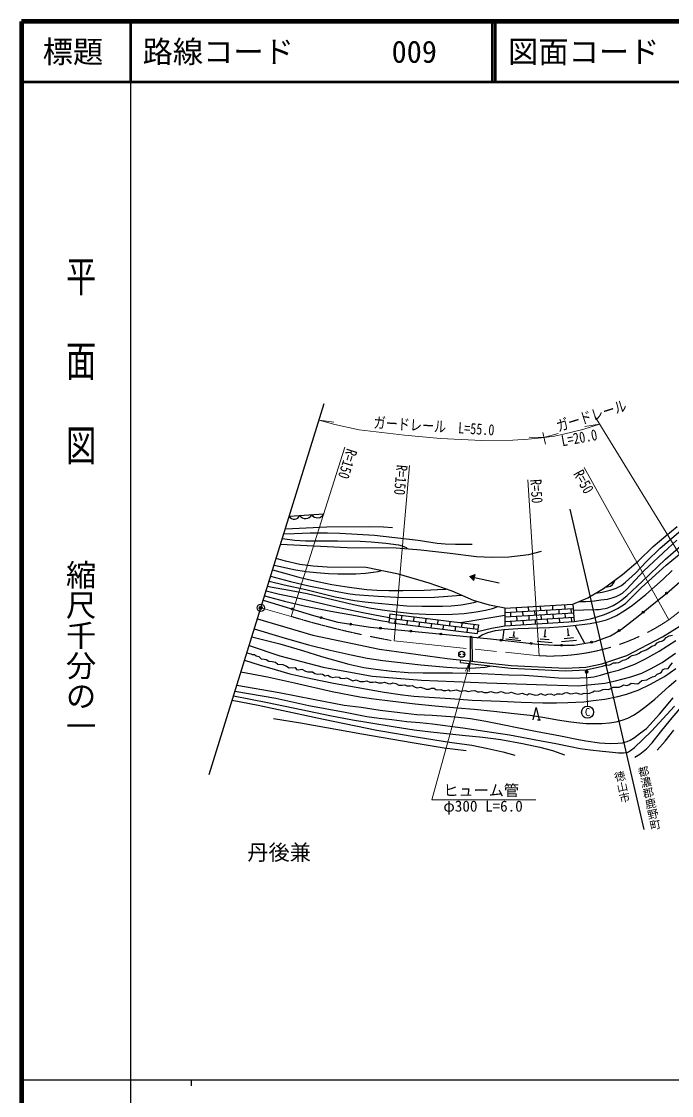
# Model space of a CAD drawing. Units: millimetres, scale not verified. Extents: x 40000 to 680000, y 20000 to 380000.
# Drawn here: x 40000 to 147374, y 202409 to 380000 of the extents above; entities that cross this region are included whole.
import ezdxf
from ezdxf.enums import TextEntityAlignment as Align

# ---------------------------------------------------------------- set-up
doc = ezdxf.new("R2010")
doc.units = ezdxf.units.MM
doc.header["$LTSCALE"] = 1000
doc.header["$PDMODE"] = 32
doc.header["$PDSIZE"] = 500
doc.linetypes.add('CHAIN', pattern=[18.5, 12, -1.5, 3.5, -1.5])
doc.linetypes.add('DASHED', pattern=[7.5, 6, -1.5])
for name, color, linetype, lineweight in [('M-BGD', 7, 'Continuous', 25), ('M-BMK', 2, 'CHAIN', 13), ('M-BMK-OTRS', 5, 'Continuous', 25), ('M-BMK-ROW', 30, 'Continuous', 25), ('M-BMK-SRVR', 3, 'Continuous', 25), ('M-STR-HTXT', 7, 'Continuous', 13), ('M-STR-STRC', 7, 'Continuous', 25), ('M-TTL', 2, 'Continuous', 140), ('M-TTL-BAND', 7, 'Continuous', 25), ('M-TTL-LINE', 7, 'Continuous', 50)]:
    doc.layers.add(name, color=color, linetype=linetype, lineweight=lineweight)
for name, color, linetype in [('M-BMK-HTXT', 7, 'Continuous'), ('M-OTRS', 6, 'Continuous'), ('M-TTL-TXT', 7, 'Continuous')]:
    doc.layers.add(name, color=color, linetype=linetype)
doc.styles.add('@ＭＳ ゴシック', font='')
doc.styles.add('ＭＳ ゴシック', font='')
doc.styles.get('@ＭＳ ゴシック').set_extended_font_data('@MS Gothic')
doc.styles.get('ＭＳ ゴシック').set_extended_font_data('MS Gothic')

# ---------------------------------------------------------------- blocks, each defined once
blk = doc.blocks.new('open_arrow')
at = {"color": 0, "linetype": 'Continuous', "lineweight": -2}
blk.add_lwpolyline([(7.5, 1.25), (0, 0), (7.5, -1.25)], dxfattribs=at)

msp = doc.modelspace()

# ---------------------------------------------------------------- hatches: boundary and pattern name
at = {"layer": 'M-BGD'}
for points in [[(114928, 288566), (114041, 288245), (114719, 287589)], [(146451, 285387, -0.41421), (146473, 285598, -0.41421), (146684, 285576, -1)], [(84567, 282907, -1), (84854, 282818, -0.41421), (84666, 282719, -0.41421)], [(142567, 282238, -0.41421), (142589, 282449, -0.41421), (142800, 282427, -1)], [(89355, 281468, -0.41421), (89539, 281573, -0.41421), (89644, 281389, -1)], [(94224, 280365, -0.41421), (94395, 280491, -0.41421), (94520, 280319, -1)], [(99176, 279690, -1), (99475, 279661, -0.41421), (99311, 279526, -0.41421)], [(104154, 279218, -1), (104453, 279190, -0.41421), (104289, 279054, -0.41421)], [(109130, 278734, -1), (109429, 278704, -0.41421), (109265, 278569, -0.41421)], [(138588, 279216, -0.41421), (138636, 279422, -0.41421), (138843, 279375, -1)], [(114106, 278236, -1), (114404, 278206, -0.41421), (114240, 278072, -0.41421)], [(119079, 277726, -1), (119378, 277694, -0.41421), (119212, 277561, -0.41421)], [(124050, 277188, -1), (124349, 277156, -0.41421), (124183, 277023, -0.41421)], [(133993, 277352, -0.41421), (134114, 277526, -0.41421), (134288, 277404, -1)], [(129035, 276856, -1), (129335, 276858, -0.41421), (129186, 276707, -0.41421)]]:
    msp.add_hatch(color=256, dxfattribs=at).paths.add_polyline_path(points)
at = {"layer": 'M-STR-HTXT'}
msp.add_hatch(color=256, dxfattribs=at).paths.add_polyline_path([(133179, 272277, -0.41421), (133174, 272630, -0.41421), (133527, 272636, -1)])

# ---------------------------------------------------------------- linework, layer by layer
at = {"layer": 'M-BGD'}
for p, q in [((84233, 298205), (89937, 298588)), ((114041, 288245), (114928, 288566)), ((114041, 288245), (114719, 287589)), ((114719, 287589), (114928, 288566)), ((114823, 288077), (118930, 287198)), ((119862, 282990), (119835, 280083)), ((119855, 282263), (131145, 282953)), ((119862, 282990), (131101, 283676)), ((121705, 283102), (121749, 282379)), ((122747, 282440), (122792, 281716)), ((123701, 283224), (123746, 282501)), ((124744, 282562), (124788, 281838)), ((125698, 283346), (125742, 282623)), ((126740, 282684), (126784, 281960)), ((127694, 283468), (127738, 282745)), ((128736, 282806), (128780, 282082)), ((129690, 283590), (129734, 282867)), ((130733, 282928), (130777, 282204)), ((131101, 283676), (131278, 280782)), ((100846, 282057), (100669, 280618)), ((100669, 280618), (115288, 278815)), ((100758, 281337), (115376, 279534)), ((100846, 282057), (115465, 280254)), ((101750, 281215), (101661, 280495)), ((102831, 281812), (102743, 281092)), ((103735, 280970), (103646, 280250)), ((104816, 281567), (104728, 280848)), ((105720, 280725), (105631, 280006)), ((106801, 281322), (106713, 280603)), ((108786, 281078), (108698, 280358)), ((110771, 280833), (110683, 280113)), ((119841, 280809), (131234, 281506)), ((119848, 281536), (131190, 282229)), ((120751, 282318), (120795, 281594)), ((120840, 280870), (120884, 280147)), ((121793, 281655), (121838, 280931)), ((122836, 280992), (122880, 280269)), ((123790, 281777), (123834, 281053)), ((124832, 281114), (124876, 280391)), ((125786, 281899), (125830, 281175)), ((126828, 281236), (126873, 280513)), ((127782, 282021), (127827, 281297)), ((128825, 281358), (128869, 280635)), ((129779, 282143), (129823, 281419)), ((130821, 281480), (130865, 280757)), ((107705, 280480), (107616, 279761)), ((109690, 280236), (109601, 279516)), ((111675, 279991), (111586, 279271)), ((112756, 280588), (112667, 279868)), ((113660, 279746), (113571, 279027)), ((114741, 280343), (114652, 279624)), ((115465, 280254), (115288, 278815)), ((119660, 279482), (119466, 277684)), ((121311, 278390), (121392, 279135)), ((126472, 278320), (126558, 279441)), ((130375, 278509), (130272, 279629)), ((131398, 280169), (133020, 277178)), ((120004, 277928), (122490, 277659)), ((120534, 278172), (122025, 278011)), ((121138, 278408), (121485, 278371)), ((125156, 277518), (127649, 277327)), ((125689, 277928), (127185, 277813)), ((126297, 278333), (126646, 278306)), ((129213, 277498), (131702, 277727)), ((129670, 277992), (131163, 278129)), ((130201, 278493), (130550, 278525)), ((112228, 275365), (112553, 275365)), ((112903, 275365), (113228, 275365)), ((112510, 274035), (112555, 274432)), ((136491, 273988), (136618, 273609)), ((125246, 264544), (125746, 264544))]:
    msp.add_line(p, q, dxfattribs=at)
at = {"layer": 'M-BGD', "linetype": 'DASHED'}
for p, q in [((114106, 278236), (114139, 274253)), ((114406, 278206), (114439, 274219))]:
    msp.add_line(p, q, dxfattribs=at)
at = {"layer": 'M-BGD'}
for points in [[(83324, 295271), (85054, 295350), (87694, 295474), (90547, 295448), (92574, 295386), (98318, 295084), (105534, 294224), (108675, 293748), (109960, 293646), (111720, 293563), (114430, 293557)], [(83589, 296126), (90411, 296443), (97552, 296484), (99786, 296449), (101273, 296350)], [(131101, 283676), (133554, 284694), (136153, 286257), (139279, 288580), (141841, 290761), (144319, 293184), (146419, 294958), (148333, 296471)], [(134854, 285475), (135926, 285634), (137257, 285941), (138234, 286295), (139125, 286764), (139776, 287281), (141408, 288779), (143238, 290722), (145500, 292928), (148923, 295852)], [(82798, 293576), (93814, 293026), (101865, 292951), (105947, 292634), (110806, 292082), (115139, 291520), (117701, 291412), (120499, 291455), (123793, 291870), (125923, 292424)], [(83085, 294503), (85127, 294254), (86887, 294147), (92201, 294136), (95954, 294049), (97736, 293952), (100162, 293727), (102277, 293448), (102890, 293296), (103270, 293152), (103548, 292997), (103772, 292803)], [(131163, 282657), (132847, 282726), (134887, 282786), (135401, 282797), (135975, 282855), (136390, 282941), (136871, 283065), (137344, 283254), (137743, 283439), (138273, 283752), (138960, 284212), (139984, 285013), (142560, 287482), (146371, 291112), (148911, 293301)], [(131278, 280782), (132804, 281002), (133982, 281233), (135105, 281544), (136288, 281961), (137479, 282425), (138444, 282914), (139159, 283353), (139748, 283791), (142419, 286435), (146487, 290079), (151151, 293938)], [(132119, 284099), (133240, 284084), (134660, 284199), (135695, 284363), (136802, 284505), (137573, 284684), (138226, 284900), (138783, 285206), (139268, 285499), (139996, 286119), (142825, 289162), (146797, 292939), (148277, 294213)], [(81714, 290082), (83302, 289755), (85010, 289406), (87023, 289079), (88706, 288879), (90706, 288713), (92259, 288678), (93784, 288662), (95251, 288662), (96806, 288761), (98098, 288919), (98933, 289076), (99492, 289193)], [(119862, 282990), (117308, 283473), (114662, 284281), (111126, 285807), (107330, 287101), (102278, 288624), (96927, 289717), (90491, 289779), (88173, 289910), (85977, 290199), (83617, 290774), (82063, 291206)], [(79932, 284336), (88244, 281772), (92275, 280668), (97644, 279835), (106713, 278975), (117476, 277899), (125226, 277061), (127987, 276849), (131295, 276871), (134744, 277485), (137307, 278415), (139115, 279545), (141869, 281672), (146992, 285825), (150436, 288846)], [(81148, 288257), (84440, 287394), (87487, 286682), (92142, 285741), (93886, 285429), (95145, 285249), (96523, 285123), (98903, 284961), (101930, 284828), (104580, 284750), (108200, 284827), (110424, 284965), (111833, 285077), (112686, 285134)], [(81485, 289343), (83868, 288667), (85814, 288109), (87401, 287717), (89155, 287321), (91261, 286930), (93425, 286571), (94929, 286333), (97024, 286074), (98723, 285968), (100683, 285919), (102973, 285925), (106526, 285968), (108726, 286057), (110088, 286161)], [(115349, 278112), (116107, 278583), (117056, 278983), (118283, 279318), (119660, 279482), (121994, 279610), (127238, 279792), (130194, 280032), (132602, 280306), (133953, 280473), (135297, 280737), (136641, 281065), (137465, 281377), (138281, 281801), (139572, 282555), (140916, 283499), (143118, 285252), (146009, 287790), (147473, 289198)], [(136459, 286484), (137292, 286633), (137646, 286922), (137919, 287298), (138147, 287738)], [(80647, 286641), (81431, 286458), (83691, 286100), (87184, 285395), (89256, 284922), (92298, 284187), (94844, 283580), (97504, 283056), (99582, 282740), (102123, 282368), (104584, 282129), (106767, 281995), (108778, 281966), (111172, 282022), (113098, 282135), (115134, 282366), (116667, 282684), (117825, 282964), (118585, 283231)], [(80898, 287449), (83366, 286829), (86995, 286083), (91826, 284872), (94994, 284252), (96715, 284061), (98931, 283828), (103661, 283362), (106159, 283296), (109571, 283324), (110973, 283391), (112607, 283555), (114195, 283804), (114880, 283973), (115224, 284109)], [(80150, 285038), (83442, 284128), (86716, 283362), (91094, 282520), (95199, 281767), (99314, 280944), (100683, 280733)], [(80397, 285835), (82592, 285307), (85083, 284819), (88035, 284161), (92183, 283162), (96403, 282259), (99509, 281663), (100769, 281432)], [(78971, 281235), (88116, 278507), (99120, 276200), (110318, 274685), (120889, 273490), (129858, 273053), (133249, 273217), (135882, 273785), (140008, 275162), (145873, 278258), (153847, 283204)], [(112454, 280625), (113965, 280838), (114883, 281003), (116868, 281324), (119851, 281847)], [(115326, 279125), (117629, 279668), (119835, 280083), (131278, 280782)], [(78453, 279566), (82982, 278205), (87433, 276911), (90983, 276073), (94468, 275255), (97097, 274717), (99705, 274354), (105976, 273639), (110241, 273256), (112845, 273080), (114978, 273131), (116603, 273255), (117663, 273452)], [(78044, 278246), (82662, 277092), (86419, 276004), (89553, 275001), (94056, 273730), (96572, 273195), (98471, 272893), (101167, 272580), (103901, 272377), (106338, 272295), (111207, 272307), (115905, 272180), (120527, 271989), (123117, 271926), (125315, 271768), (128688, 271493), (131038, 271404), (133574, 271538), (134519, 271656), (135652, 271914), (137291, 272408), (138593, 272755), (140017, 273234), (141298, 273751), (143101, 274591), (145349, 275874), (148105, 277659)], [(136618, 273609), (136977, 273569), (137294, 273698), (137776, 273978), (138213, 273978), (138647, 273990), (139370, 274395), (139803, 274480), (140224, 274716), (140523, 275021), (140896, 275156), (141582, 275327), (142039, 275526), (142312, 275759), (143205, 276095), (143747, 276441), (144146, 276736), (144652, 276857), (144980, 277234), (145316, 277427), (145872, 277574), (146217, 277834), (146505, 278149), (146966, 278427), (147526, 278503)], [(77224, 275604), (77859, 275458), (78077, 275342), (78473, 275309), (78764, 275091), (79230, 275015), (79613, 274613), (80102, 274571), (80440, 274481), (80842, 274249), (81396, 274191), (81966, 274049), (82331, 273758), (83188, 273652), (83759, 273409), (84239, 273135), (85211, 273161), (85440, 272859), (85736, 272775), (86306, 272891), (86913, 272558), (87288, 272448), (88043, 272469), (88471, 272210), (88825, 272083), (89456, 272151), (89714, 272066), (90153, 271813), (90596, 271908), (91019, 271660), (91409, 271523), (91948, 271644), (92450, 271570), (92672, 271417), (93276, 271348), (93667, 271485), (94063, 271290), (94707, 270968), (95309, 271131), (95885, 270846), (96508, 270846), (97047, 270973), (97554, 270751), (98016, 270756), (98449, 270814), (98972, 270624), (99537, 270634), (99948, 270735), (100550, 270560), (100952, 270508), (101344, 270666), (101862, 270560), (102353, 270275), (102855, 270233), (103325, 270328), (103626, 270138), (104217, 270164), (104541, 270227), (105027, 269910), (105381, 269810), (105882, 269947), (106484, 269763), (106822, 269610), (107337, 269588), (107743, 269757), (108166, 269741), (108430, 269557), (108736, 269488), (109254, 269557), (109665, 269367), (110072, 269377), (110542, 269467), (110827, 269319), (111516, 269414), (111844, 269483), (112462, 269271), (112868, 269308), (113296, 269403), (113792, 269187), (114296, 269319), (114872, 269361), (115310, 269171), (115680, 269171), (115970, 269240), (116419, 269066), (116996, 269071), (117524, 269218), (118100, 269044), (118554, 268981), (119172, 269203), (119594, 269092), (119975, 268955), (120542, 269018), (120954, 269097), (121519, 268886), (122020, 268796), (122686, 268944), (123119, 268770), (123531, 268685), (123850, 268870), (124293, 268780), (124842, 268616), (125360, 268653), (125809, 268870), (126141, 268743), (126522, 268616), (126925, 268780), (127416, 268812), (127971, 268606), (128493, 268833), (128974, 268822), (129301, 268764), (129729, 268970), (130090, 269028), (130676, 268854), (131072, 268880), (131585, 269018), (132187, 268812), (132519, 268775), (132947, 268928), (133496, 268896), (133906, 268954), (134354, 269134), (134634, 269303), (135305, 269276), (135722, 269356), (136007, 269524), (136498, 269609), (136937, 269556), (137240, 269647), (137731, 269953), (138311, 269947), (138723, 269947), (139093, 270095), (139452, 270296), (139996, 270196), (140316, 270323), (140727, 270582), (141192, 270539), (141794, 270481), (142074, 270682), (142475, 271051), (143278, 271146), (143691, 271380), (144225, 271623), (144690, 271733), (145012, 272087), (145450, 272261), (145726, 272389), (145895, 272769), (146228, 272943), (146803, 273017), (147009, 273228), (147194, 273540), (147542, 273936)], [(77605, 276831), (82696, 275093), (89850, 273215), (97905, 271770), (106077, 271097), (116885, 270635), (125086, 270372), (131972, 270148), (136364, 270571), (138117, 270976), (140658, 271650), (142476, 272250), (143925, 272957), (145805, 274035), (148010, 275539)], [(76845, 274380), (79284, 273612), (81897, 272868), (84344, 272139), (87793, 271349), (91524, 270572), (95262, 269919), (99927, 269129), (102960, 268641), (104799, 268444), (107337, 268262), (110847, 268064), (114456, 267805), (119136, 267607), (122555, 267471), (126137, 267349), (128371, 267319), (130270, 267395), (132914, 267516), (134427, 267716), (136366, 267972), (138496, 268377), (139793, 268705), (141872, 269461), (143924, 270421), (146236, 271701), (148096, 273024)], [(112510, 274035), (120857, 273091), (129858, 272653), (133301, 272819), (135988, 273398), (136618, 273609)], [(76254, 272475), (80630, 271637), (85114, 270620), (91299, 269224), (95902, 268334), (98180, 268006), (100921, 267680), (105045, 267193), (108357, 266841), (111978, 266533), (114790, 266316), (118028, 265985), (121387, 265581), (124026, 265303), (126455, 264910), (128549, 264520), (130736, 264183), (132150, 264032), (133265, 263925), (134758, 263912), (135881, 263932), (137122, 264031), (138252, 264176), (139210, 264447), (140168, 264823), (141116, 265306), (141863, 265770), (143208, 266766), (144637, 267953), (145711, 268944), (147006, 270073), (148127, 271085)], [(75561, 270241), (82568, 269064), (88183, 267946), (93298, 266969), (96116, 266611), (99227, 266139), (102497, 265745), (105315, 265435), (107856, 265305), (111635, 265028), (114147, 264730), (116730, 264300), (124889, 262671), (129013, 261873), (131744, 261355), (133202, 261043), (135506, 260732), (137260, 260622), (138520, 260663), (139263, 260746), (140075, 260931), (140529, 261152), (141247, 261611), (142233, 262371), (143245, 263106), (145365, 265452), (147634, 268176)], [(75012, 268471), (80653, 267388), (86172, 266221), (90936, 265239), (94669, 264505), (97061, 264145), (101753, 263394), (104880, 262875), (107633, 262558), (112800, 262009), (116216, 261663), (119156, 261274), (122780, 260625), (125619, 260020), (127709, 259443), (129712, 258752)], [(75265, 269286), (82023, 268088), (87476, 266921), (93477, 265820), (97062, 265099), (99073, 264828), (101180, 264573), (103670, 264270), (105825, 264062), (107884, 263887), (112904, 263183), (116543, 262657), (120598, 262066), (125552, 261138), (128249, 260596), (130692, 260101), (132272, 259814), (133948, 259559), (135968, 259331), (137644, 259156), (138607, 259087), (139454, 259071), (140044, 259129), (140272, 259222), (140595, 259441), (141227, 259903), (144060, 262661), (147866, 266805)], [(74801, 267789), (79068, 266943), (83969, 265886), (89873, 264624), (98686, 262795), (105523, 261675), (110704, 260813), (114414, 260346), (117032, 259813), (119486, 259225), (121482, 258701)], [(124496, 264544), (124996, 266544), (125496, 264544)], [(81643, 264748), (86086, 264049), (96218, 262228), (104551, 260785), (109809, 259900), (113457, 259471)], [(141341, 258372), (142154, 258852), (143228, 259754), (144187, 260742), (145556, 262471), (147210, 264533), (148765, 266322)], [(145002, 259486), (146345, 261000), (147748, 262834)]]:
    msp.add_lwpolyline(points, dxfattribs=at)
for centre, radius in [((146568, 285481), 150), ((84710, 282862), 150), ((142684, 282333), 150), ((89500, 281428), 150), ((94372, 280342), 150), ((99326, 279675), 150), ((104303, 279204), 150), ((109280, 278719), 150), ((138715, 279295), 150), ((114255, 278221), 150), ((119229, 277710), 150), ((124200, 277172), 150), ((134141, 277378), 150), ((112728, 275365), 500), ((129185, 276857), 150)]:
    msp.add_circle(centre, radius, dxfattribs=at)
for centre, radius, start, end in [((86904, 298974), 1160, 214.32662, 333.35624), ((88899, 299108), 1160, 214.32662, 333.35624), ((85065, 298620), 930, 206.4866, 341.19627)]:
    msp.add_arc(centre, radius, start, end, dxfattribs=at)
at = {"layer": 'M-BMK'}
for p, q in [((146955, 281088), (153437, 286122)), ((79531, 283041), (84525, 281633)), ((101534, 277564), (125516, 275125))]:
    msp.add_line(p, q, dxfattribs=at)
for centre, radius, start, end in [((127871, 425233), 150000, 253.20375, 259.88748), ((127342, 310077), 35000, 267.00875, 304.08109)]:
    msp.add_arc(centre, radius, start, end, dxfattribs=at)
at = {"layer": 'M-BMK-OTRS'}
msp.add_line((70982, 255477), (90008, 316825), dxfattribs=at)
at = {"layer": 'M-BMK-ROW'}
msp.add_line((130591, 299336), (142824, 246419), dxfattribs=at)
at = {"layer": 'M-BMK-SRVR'}
msp.add_circle((79531, 283041), 600, dxfattribs=at)
at = {"layer": 'M-OTRS'}
msp.add_point((79531, 283041), dxfattribs=at)
at = {"layer": 'M-STR-HTXT'}
for p, q in [((149893, 289919), (134769, 314611)), ((89161, 314093), (91593, 313762)), ((135503, 313411), (133081, 313010)), ((126311, 311219), (123857, 311255)), ((126105, 312062), (126587, 310089)), ((126311, 311219), (128676, 311878)), ((84525, 281633), (93385, 309617)), ((101534, 277564), (104092, 306563)), ((146955, 281088), (132963, 306245)), ((125516, 275125), (123660, 304232)), ((133353, 272456), (133488, 266806))]:
    msp.add_line(p, q, dxfattribs=at)
for points in [[(89161, 314093), (91743, 313365), (95780, 312481), (103290, 311617), (109225, 311069), (116018, 310730), (121142, 310782), (123691, 310919), (125902, 311164), (128030, 311447), (129542, 311745), (132704, 312534), (135503, 313411)], [(114139, 274253), (107785, 251297), (124958, 251297)]]:
    msp.add_lwpolyline(points, dxfattribs=at)
msp.add_circle((133353, 272456), 250, dxfattribs=at)
at = {"layer": 'M-STR-STRC'}
msp.add_circle((133512, 265807), 1000, dxfattribs=at)
at = {"layer": 'M-TTL'}
for p, q in [((40000, 380000), (40000, 20000)), ((680000, 380000), (40000, 380000))]:
    msp.add_line(p, q, dxfattribs=at)
at = {"layer": 'M-TTL-BAND'}
for p, q in [((58000, 370000), (58000, 20000)), ((40000, 205000), (579000, 205000)), ((68000, 205000), (68000, 204000))]:
    msp.add_line(p, q, dxfattribs=at)
at = {"layer": 'M-TTL-LINE'}
for p, q in [((58000, 380000), (58000, 370000)), ((117750, 380000), (117750, 370000)), ((118250, 380000), (118250, 370000)), ((40000, 370000), (680000, 370000))]:
    msp.add_line(p, q, dxfattribs=at)

# ---------------------------------------------------------------- block references
at = {"layer": 'M-STR-HTXT', "xscale": 240, "yscale": 240, "rotation": 254.5}
msp.add_blockref('open_arrow', (114139, 274253), dxfattribs=at)

# ---------------------------------------------------------------- texts
at = {"layer": 'M-BMK-HTXT', "style": '@ＭＳ ゴシック'}
msp.add_text('徳山市', height=1320, rotation=282.331, dxfattribs=at).set_placement((139266, 256218), align=Align.TOP_LEFT)
msp.add_text('都濃郡鹿野町', height=1320, rotation=282.331, dxfattribs=at).set_placement((141501, 256634), align=Align.BOTTOM_LEFT)
at = {"layer": 'M-BMK-HTXT', "style": 'ＭＳ ゴシック'}
msp.add_text('丹後兼', height=2566, dxfattribs=at).set_placement((82561, 242609), align=Align.MIDDLE_CENTER)
at = {"layer": 'M-STR-HTXT', "style": 'ＭＳ ゴシック', "width": 0.8}
for s, rotation, p in [('ガードレール', 17.41, (134565, 313411)), ('ガードレール\u3000L=55.0', 356.426, (108054, 311621))]:
    msp.add_text(s, height=1833, rotation=rotation, dxfattribs=at).set_placement(p, align=Align.BOTTOM_CENTER)
msp.add_text('L=20.0', height=1833, rotation=10.348, dxfattribs=at).set_placement((131959, 312084), align=Align.TOP_CENTER)
for s, rotation, p in [('R=150', 252.433, (93236, 309664)), ('R=50', 273.648, (123504, 304222))]:
    msp.add_text(s, height=1833, rotation=rotation, dxfattribs=at).set_placement(p, align=Align.BOTTOM_LEFT)
for s, rotation, p in [('R=150', 264.959, (103793, 306589)), ('R=50', 299.083, (132701, 306099))]:
    msp.add_text(s, height=1833, rotation=rotation, dxfattribs=at).set_placement(p, align=Align.TOP_LEFT)
at = {"layer": 'M-STR-HTXT', "style": 'ＭＳ ゴシック'}
for s, p in [('ヒューム管', (109685, 251397)), ('φ300 L=6.0', (109685, 248797))]:
    msp.add_text(s, height=1833, dxfattribs=at).set_placement(p, align=Align.BOTTOM_LEFT)
at = {"layer": 'M-STR-STRC', "style": 'ＭＳ ゴシック'}
msp.add_text('C', height=1320, dxfattribs=at).set_placement((133512, 265807), align=Align.MIDDLE_CENTER)
at = {"layer": 'M-TTL-BAND', "style": '@ＭＳ ゴシック', "width": 1.4}
msp.add_text('平  面  図', height=3666, rotation=270, dxfattribs=at).set_placement((49777, 306475), align=Align.MIDDLE_RIGHT)
at = {"layer": 'M-TTL-BAND', "style": '@ＭＳ ゴシック'}
msp.add_text('縮尺千分の一', height=3666, rotation=270, dxfattribs=at).set_placement((49777, 261030), align=Align.MIDDLE_RIGHT)
at = {"layer": 'M-TTL-TXT', "style": 'ＭＳ ゴシック'}
msp.add_text('標題', height=3666, dxfattribs=at).set_placement((48500, 375000), align=Align.MIDDLE_CENTER)
for s, p in [('路線コード', (60000, 375000)), ('009', (101142, 375000)), ('図面コード', (120380, 375000))]:
    msp.add_text(s, height=3666, dxfattribs=at).set_placement(p, align=Align.MIDDLE_LEFT)

doc.saveas('drawing.dxf')
